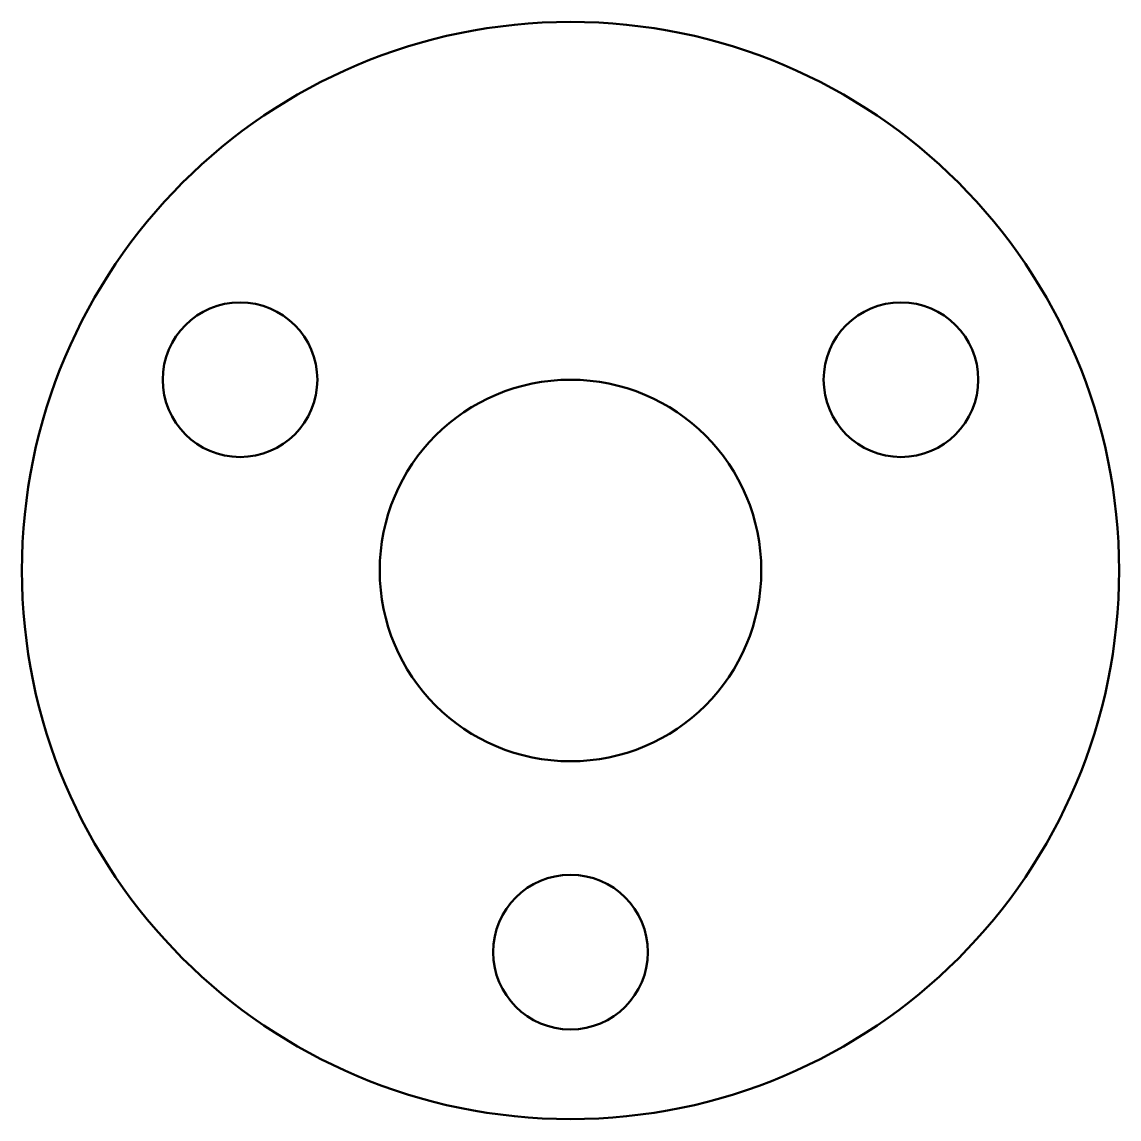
# Model space of a CAD drawing. Header units: millimetres. Extents: x 139.4 to 162.4, y 106.5 to 129.5.
import ezdxf

# ---------------------------------------------------------------- set-up
doc = ezdxf.new("R2010")
doc.units = ezdxf.units.MM
doc.layers.add('Visible (ISO)', color=7, linetype='Continuous', lineweight=50)

msp = doc.modelspace()

# ---------------------------------------------------------------- linework, layer by layer
at = {"layer": 'Visible (ISO)'}
for centre, radius in [((150.946, 118.02), 11.5), ((144.018, 122.02), 1.621), ((157.874, 122.02), 1.621), ((150.946, 118.02), 4), ((150.946, 110.02), 1.621)]:
    msp.add_circle(centre, radius, dxfattribs=at)

doc.saveas('drawing.dxf')
